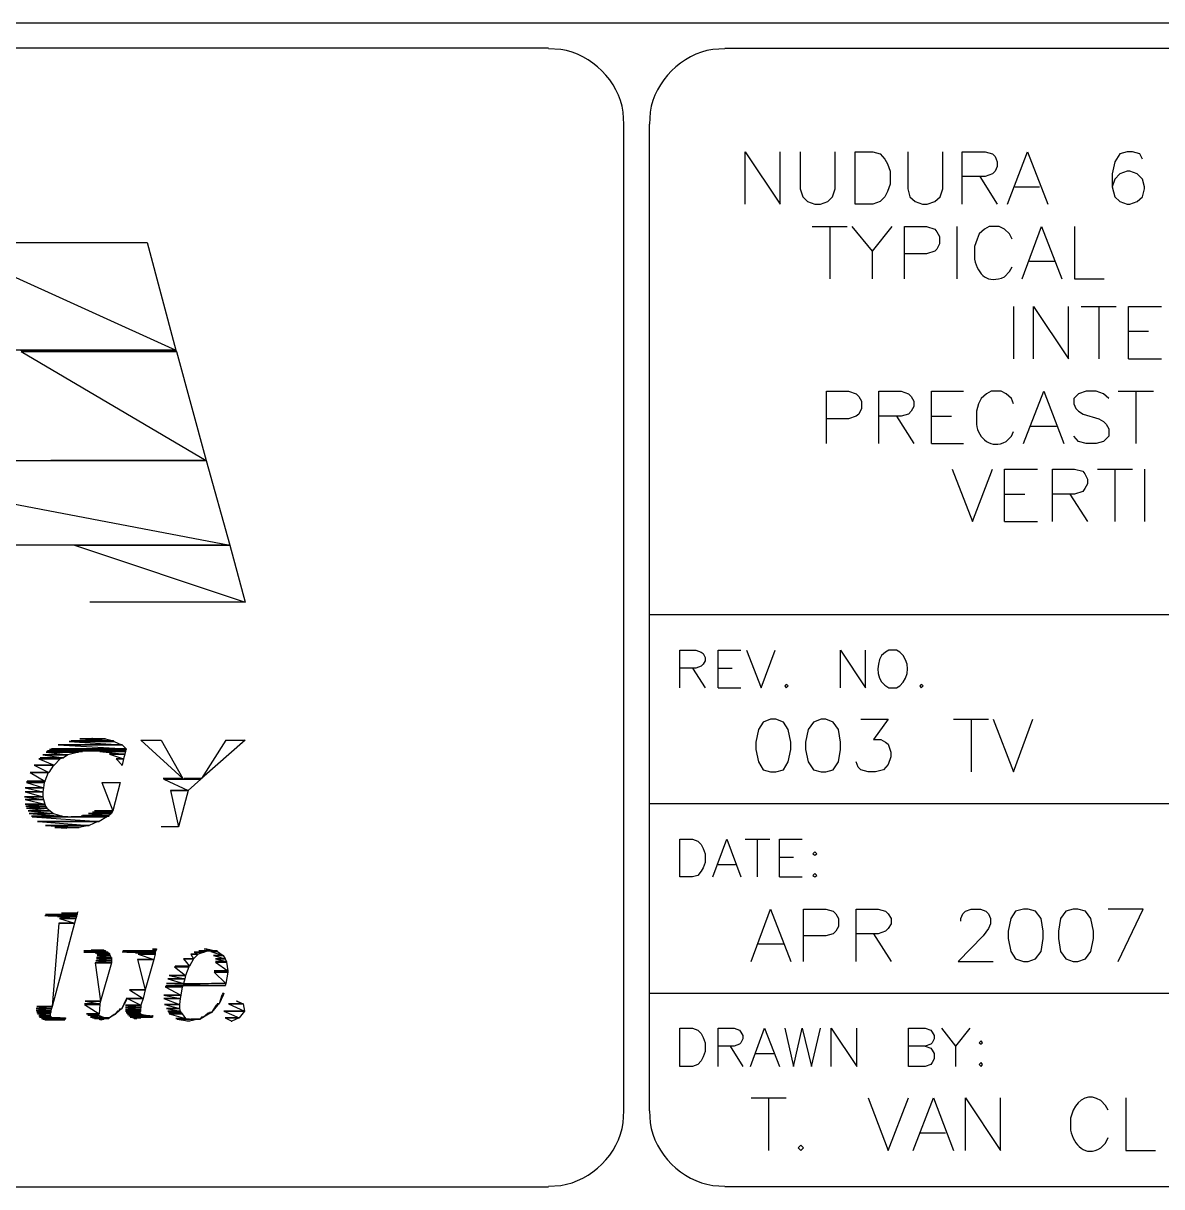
# Model space of a CAD drawing. Header units: millimetres. Extents: x 14 to 201, y 16 to 268.
# Drawn here: x 133.12 to 168.94, y 15.62 to 52.24 of the extents above; entities that cross this region are included whole.
import ezdxf

# ---------------------------------------------------------------- set-up
doc = ezdxf.new("R2010")
doc.units = ezdxf.units.MM
doc.layers.get('0').update_dxf_attribs({"linetype": 'CONTINUOUS'})

msp = doc.modelspace()

# ---------------------------------------------------------------- linework, layer by layer
at = {"color": 0}
for p, q in [((198.121, 52.2386), (17.0174, 52.2386)), ((149.648, 51.4558), (16.214, 51.4558)), ((150.03, 51.4131), (149.648, 51.4354)), ((155.195, 51.4354), (154.813, 51.4131)), ((155.195, 51.4558), (198.924, 51.4558)), ((152.02, 49.0636), (151.997, 49.4453)), ((152.845, 49.4453), (152.823, 49.0636)), ((152.02, 18.0123), (152.02, 49.0636)), ((152.823, 18.0123), (152.823, 49.0636)), ((155.829, 46.5459), (155.829, 48.1969)), ((155.829, 48.1969), (156.93, 46.5459)), ((156.93, 46.5459), (156.93, 48.1969)), ((157.565, 48.1969), (157.565, 47.0323)), ((158.666, 47.0323), (158.666, 48.1969)), ((159.3, 46.5459), (159.3, 48.1969)), ((159.3, 48.1969), (159.851, 48.1969)), ((159.851, 48.1969), (160.084, 48.1334)), ((160.084, 48.1334), (160.231, 47.964)), ((160.951, 48.1969), (160.951, 47.0323)), ((162.052, 47.0323), (162.052, 48.1969)), ((162.667, 46.5459), (162.667, 48.1969)), ((162.667, 48.1969), (163.386, 48.1969)), ((163.386, 48.1969), (163.619, 48.1334)), ((163.619, 48.1334), (163.703, 48.048)), ((163.703, 48.048), (163.766, 47.8786)), ((164.084, 46.5459), (164.72, 48.1969)), ((164.72, 48.1969), (165.354, 46.5459)), ((167.619, 48.1334), (167.47, 47.8786)), ((167.852, 48.1969), (167.619, 48.1334)), ((168.021, 48.1969), (167.852, 48.1969)), ((168.254, 48.1334), (168.021, 48.1969)), ((168.338, 47.964), (168.254, 48.1334)), ((160.231, 47.964), (160.317, 47.8151)), ((160.317, 47.8151), (160.401, 47.5823)), ((163.766, 47.7312), (163.703, 47.5823)), ((163.766, 47.8786), (163.766, 47.7312)), ((167.47, 47.8786), (167.386, 47.4984)), ((160.401, 47.5823), (160.401, 47.1798)), ((163.386, 47.4126), (162.667, 47.4126)), ((163.216, 47.4126), (163.766, 46.5459)), ((163.619, 47.4984), (163.386, 47.4126)), ((163.703, 47.5823), (163.619, 47.4984)), ((167.386, 47.4984), (167.386, 47.0958)), ((167.47, 47.3287), (167.386, 47.0958)), ((167.619, 47.4984), (167.47, 47.3287)), ((167.852, 47.5823), (167.619, 47.4984)), ((167.936, 47.5823), (167.852, 47.5823)), ((168.169, 47.4984), (167.936, 47.5823)), ((168.338, 47.3287), (168.169, 47.4984)), ((168.402, 47.0958), (168.338, 47.3287)), ((157.565, 47.0323), (157.649, 46.779)), ((158.581, 46.779), (158.666, 47.0323)), ((160.317, 46.947), (160.231, 46.779)), ((160.401, 47.1798), (160.317, 46.947)), ((160.951, 47.0323), (161.016, 46.779)), ((161.968, 46.779), (162.052, 47.0323)), ((164.317, 47.0958), (165.1, 47.0958)), ((167.386, 47.0958), (167.47, 46.779)), ((168.338, 46.779), (168.402, 47.0323)), ((168.402, 47.0323), (168.402, 47.0958)), ((157.649, 46.779), (157.798, 46.6302)), ((157.798, 46.6302), (158.031, 46.5459)), ((158.031, 46.5459), (158.2, 46.5459)), ((158.2, 46.5459), (158.433, 46.6302)), ((158.433, 46.6302), (158.581, 46.779)), ((159.851, 46.5459), (159.3, 46.5459)), ((160.084, 46.6302), (159.851, 46.5459)), ((160.231, 46.779), (160.084, 46.6302)), ((161.016, 46.779), (161.183, 46.6302)), ((161.183, 46.6302), (161.417, 46.5459)), ((161.417, 46.5459), (161.565, 46.5459)), ((161.565, 46.5459), (161.798, 46.6302)), ((161.798, 46.6302), (161.968, 46.779)), ((167.47, 46.779), (167.619, 46.6302)), ((167.619, 46.6302), (167.852, 46.5459)), ((167.852, 46.5459), (167.936, 46.5459)), ((167.936, 46.5459), (168.169, 46.6302)), ((168.169, 46.6302), (168.338, 46.779)), ((157.945, 45.8474), (159.046, 45.8474)), ((158.496, 45.8474), (158.496, 44.1964)), ((159.195, 45.8474), (159.829, 45.0631)), ((160.444, 45.8474), (159.829, 45.0631)), ((160.846, 44.1964), (160.846, 45.8474)), ((160.846, 45.8474), (161.545, 45.8474)), ((161.545, 45.8474), (161.798, 45.762)), ((162.497, 45.8474), (162.497, 44.1964)), ((163.513, 45.8474), (163.364, 45.762)), ((163.829, 45.8474), (163.513, 45.8474)), ((163.999, 45.762), (163.829, 45.8474)), ((164.55, 44.1964), (165.163, 45.8474)), ((165.163, 45.8474), (165.799, 44.1964)), ((166.201, 45.8474), (166.201, 44.1964)), ((161.798, 45.762), (161.862, 45.6777)), ((161.862, 45.6777), (161.946, 45.5291)), ((161.946, 45.5291), (161.946, 45.296)), ((163.132, 45.4448), (163.047, 45.212)), ((163.196, 45.6145), (163.132, 45.4448)), ((163.364, 45.762), (163.196, 45.6145)), ((164.148, 45.6145), (163.999, 45.762)), ((164.232, 45.4448), (164.148, 45.6145)), ((130.451, 45.339), (137.922, 41.953)), ((130.451, 45.339), (137.011, 45.339)), ((137.011, 45.339), (137.922, 41.953)), ((159.829, 45.0631), (159.829, 44.1964)), ((161.798, 45.0631), (161.545, 44.9792)), ((161.862, 45.128), (161.798, 45.0631)), ((161.946, 45.296), (161.862, 45.128)), ((163.047, 45.212), (163.047, 44.8098)), ((161.545, 44.9792), (160.846, 44.9792)), ((164.783, 44.7463), (165.566, 44.7463)), ((163.999, 44.2599), (164.148, 44.4292)), ((164.148, 44.4292), (164.232, 44.5766)), ((166.201, 44.1964), (167.133, 44.1964)), ((164.275, 43.3282), (164.275, 41.6775)), ((164.91, 41.6775), (164.91, 43.3282)), ((164.91, 43.3282), (166.011, 41.6775)), ((166.011, 41.6775), (166.011, 43.3282)), ((166.412, 43.3282), (167.513, 43.3282)), ((166.963, 43.3282), (166.963, 41.6775)), ((167.895, 41.6775), (167.895, 43.3282)), ((167.895, 43.3282), (168.931, 43.3282)), ((167.895, 42.5457), (168.529, 42.5457)), ((137.922, 41.953), (128.058, 41.953)), ((133.033, 41.953), (137.943, 41.9104)), ((133.033, 41.953), (137.922, 41.953)), ((137.943, 41.9104), (133.054, 41.9104)), ((133.054, 41.9104), (138.875, 38.4803)), ((133.054, 41.9104), (137.943, 41.9104)), ((137.922, 41.953), (137.943, 41.9104)), ((137.943, 41.9104), (138.875, 38.4803)), ((167.895, 41.6775), (168.931, 41.6775)), ((158.39, 39.0095), (158.39, 40.6619)), ((158.39, 40.6619), (159.089, 40.6619)), ((159.089, 40.6619), (159.322, 40.5765)), ((160.041, 39.0095), (160.041, 40.6619)), ((160.041, 40.6619), (160.74, 40.6619)), ((160.74, 40.6619), (160.973, 40.5765)), ((161.692, 39.0095), (161.692, 40.6619)), ((161.692, 40.6619), (162.708, 40.6619)), ((163.576, 40.6619), (163.429, 40.5765)), ((163.894, 40.6619), (163.576, 40.6619)), ((164.042, 40.5765), (163.894, 40.6619)), ((164.592, 39.0095), (165.227, 40.6619)), ((165.227, 40.6619), (165.862, 39.0095)), ((166.561, 40.6619), (166.328, 40.5765)), ((166.878, 40.6619), (166.561, 40.6619)), ((167.11, 40.5765), (166.878, 40.6619)), ((167.576, 40.6619), (168.678, 40.6619)), ((168.128, 40.6619), (168.128, 39.0095)), ((159.322, 40.5765), (159.406, 40.4922)), ((159.406, 40.4922), (159.492, 40.3433)), ((159.492, 40.3433), (159.492, 40.1105)), ((160.973, 40.5765), (161.057, 40.4922)), ((161.057, 40.4922), (161.142, 40.3433)), ((161.142, 40.3433), (161.142, 40.174)), ((163.259, 40.429), (163.173, 40.2594)), ((163.429, 40.5765), (163.259, 40.429)), ((164.211, 40.429), (164.042, 40.5765)), ((164.275, 40.2594), (164.211, 40.429)), ((166.328, 40.5765), (166.179, 40.429)), ((166.179, 40.429), (166.179, 40.2594)), ((167.28, 40.429), (167.11, 40.5765)), ((159.406, 39.9411), (159.322, 39.8776)), ((159.492, 40.1105), (159.406, 39.9411)), ((160.973, 39.9411), (160.74, 39.8776)), ((161.057, 40.0265), (160.973, 39.9411)), ((161.142, 40.174), (161.057, 40.0265)), ((163.173, 40.2594), (163.11, 40.0265)), ((163.11, 40.0265), (163.11, 39.624)), ((166.179, 40.2594), (166.242, 40.1105)), ((166.242, 40.1105), (166.328, 40.0265)), ((166.328, 40.0265), (166.475, 39.9411)), ((166.475, 39.9411), (166.963, 39.7937)), ((159.089, 39.7937), (158.39, 39.7937)), ((159.322, 39.8776), (159.089, 39.7937)), ((160.74, 39.8776), (160.041, 39.8776)), ((160.591, 39.8776), (161.142, 39.0095)), ((161.692, 39.8776), (162.328, 39.8776)), ((164.824, 39.5609), (165.629, 39.5609)), ((166.963, 39.7937), (167.11, 39.7083)), ((167.11, 39.7083), (167.196, 39.624)), ((167.196, 39.624), (167.28, 39.4751)), ((164.042, 39.0744), (164.211, 39.2423)), ((164.211, 39.2423), (164.275, 39.3912)), ((166.328, 39.0744), (166.179, 39.2423)), ((167.28, 39.2423), (167.11, 39.0744)), ((167.28, 39.4751), (167.28, 39.2423)), ((161.692, 39.0095), (162.708, 39.0095)), ((166.561, 39.0095), (166.328, 39.0744)), ((166.878, 39.0095), (166.561, 39.0095)), ((167.11, 39.0744), (166.878, 39.0095)), ((125.603, 38.4803), (139.616, 35.814)), ((125.603, 38.4803), (138.875, 38.4803)), ((138.875, 38.4803), (133.985, 38.4803)), ((138.875, 38.4803), (139.616, 35.814)), ((162.348, 38.2062), (162.983, 36.5552)), ((162.983, 36.5552), (163.619, 38.2062)), ((163.999, 36.5552), (163.999, 38.2062)), ((163.999, 38.2062), (165.037, 38.2062)), ((165.503, 36.5552), (165.503, 38.2062)), ((165.503, 38.2062), (166.201, 38.2062)), ((166.201, 38.2062), (166.455, 38.1427)), ((166.455, 38.1427), (166.518, 38.0573)), ((166.92, 38.2062), (168.021, 38.2062)), ((167.47, 38.2062), (167.47, 36.5552)), ((168.402, 38.2062), (168.402, 36.5552)), ((166.518, 38.0573), (166.604, 37.8876)), ((166.604, 37.7402), (166.518, 37.5916)), ((166.604, 37.8876), (166.604, 37.7402)), ((163.999, 37.422), (164.634, 37.422)), ((166.201, 37.422), (165.503, 37.422)), ((166.052, 37.422), (166.604, 36.5552)), ((166.455, 37.5073), (166.201, 37.422)), ((166.518, 37.5916), (166.455, 37.5073)), ((163.999, 36.5552), (165.037, 36.5552)), ((139.616, 35.814), (123.698, 35.814)), ((134.725, 35.814), (140.103, 34.0155)), ((134.725, 35.814), (139.616, 35.814)), ((139.616, 35.814), (140.103, 34.0155)), ((140.103, 34.0155), (135.213, 34.0155)), ((152.823, 33.6338), (201.296, 33.6338)), ((153.775, 31.3269), (153.775, 32.5121)), ((153.775, 32.5121), (154.284, 32.5121)), ((154.284, 32.5121), (154.453, 32.4487)), ((154.453, 32.4487), (154.517, 32.406)), ((154.517, 32.406), (154.58, 32.2792)), ((154.58, 32.2792), (154.58, 32.1731)), ((154.982, 31.3269), (154.982, 32.5121)), ((154.982, 32.5121), (155.702, 32.5121)), ((155.871, 32.5121), (156.337, 31.3269)), ((156.337, 31.3269), (156.782, 32.5121)), ((158.834, 31.3269), (158.834, 32.5121)), ((158.834, 32.5121), (159.618, 31.3269)), ((159.618, 31.3269), (159.618, 32.5121)), ((160.254, 32.4487), (160.125, 32.3426)), ((160.358, 32.5121), (160.254, 32.4487)), ((160.591, 32.5121), (160.358, 32.5121)), ((160.697, 32.4487), (160.591, 32.5121)), ((154.284, 31.9402), (153.775, 31.9402)), ((154.178, 31.9402), (154.58, 31.3269)), ((154.453, 32.0036), (154.284, 31.9402)), ((154.517, 32.0669), (154.453, 32.0036)), ((154.58, 32.1731), (154.517, 32.0669)), ((154.982, 31.9402), (155.426, 31.9402)), ((154.982, 31.3269), (155.702, 31.3269)), ((157.12, 31.4331), (157.079, 31.3903)), ((157.079, 31.3903), (157.12, 31.3269)), ((157.183, 31.3903), (157.12, 31.4331)), ((157.12, 31.3269), (157.183, 31.3903)), ((160.358, 31.3269), (160.591, 31.3269)), ((160.591, 31.3269), (160.697, 31.3903)), ((161.375, 31.4331), (161.332, 31.3903)), ((161.332, 31.3903), (161.375, 31.3269)), ((161.439, 31.3903), (161.375, 31.4331)), ((161.375, 31.3269), (161.439, 31.3903)), ((156.4, 30.2466), (156.253, 30.015)), ((156.633, 30.332), (156.4, 30.2466)), ((156.803, 30.332), (156.633, 30.332)), ((157.036, 30.2466), (156.803, 30.332)), ((157.183, 30.015), (157.036, 30.2466)), ((157.988, 30.2466), (157.818, 30.015)), ((158.221, 30.332), (157.988, 30.2466)), ((158.37, 30.332), (158.221, 30.332)), ((158.603, 30.2466), (158.37, 30.332)), ((158.771, 30.015), (158.603, 30.2466)), ((159.469, 30.332), (160.338, 30.332)), ((160.338, 30.332), (159.872, 29.6967)), ((162.391, 30.332), (163.492, 30.332)), ((162.941, 30.332), (162.941, 28.6811)), ((163.639, 30.332), (164.275, 28.6811)), ((164.275, 28.6811), (164.888, 30.332)), ((135.7, 29.7174), (134.895, 29.7174)), ((134.895, 29.7174), (135.953, 29.654)), ((134.895, 29.7174), (135.7, 29.7174)), ((135.679, 29.7174), (135.001, 29.7174)), ((135.001, 29.7174), (135.7, 29.7174)), ((135.001, 29.7174), (135.7, 29.7174)), ((135.277, 29.7394), (135.679, 29.7174)), ((135.277, 29.7394), (135.297, 29.7394)), ((135.297, 29.7394), (135.679, 29.7174)), ((135.7, 29.7174), (135.953, 29.654)), ((136.821, 29.6761), (138.133, 28.4689)), ((136.821, 29.6761), (137.457, 29.6761)), ((137.457, 29.6761), (138.133, 28.4689)), ((139.488, 29.6761), (138.726, 28.4689)), ((140.103, 29.6761), (138.726, 28.4689)), ((139.488, 29.6761), (140.103, 29.6761)), ((156.253, 30.015), (156.168, 29.6127)), ((157.269, 29.6127), (157.183, 30.015)), ((157.818, 30.015), (157.734, 29.6127)), ((158.834, 29.6127), (158.771, 30.015)), ((159.872, 29.6967), (160.105, 29.6967)), ((160.105, 29.6967), (160.254, 29.6127)), ((134.854, 29.2943), (133.836, 29.2943)), ((133.836, 29.2943), (134.515, 29.2103)), ((133.836, 29.2943), (134.854, 29.2943)), ((134.98, 29.3164), (133.858, 29.3164)), ((133.858, 29.3164), (134.854, 29.2943)), ((133.858, 29.3164), (134.98, 29.3164)), ((136.335, 29.3371), (133.879, 29.3371)), ((133.879, 29.3371), (134.98, 29.3164)), ((133.879, 29.3371), (135.213, 29.3371)), ((136.356, 29.3798), (133.943, 29.3798)), ((133.943, 29.3798), (136.335, 29.3371)), ((133.943, 29.3798), (136.356, 29.3798)), ((136.356, 29.4004), (134.006, 29.4004)), ((134.006, 29.4004), (136.356, 29.3798)), ((134.006, 29.4004), (136.356, 29.4004)), ((136.229, 29.5272), (134.218, 29.5272)), ((134.218, 29.5272), (136.356, 29.4004)), ((134.218, 29.5272), (136.229, 29.5272)), ((136.208, 29.5272), (134.239, 29.5272)), ((134.239, 29.5272), (136.229, 29.5272)), ((134.239, 29.5272), (136.229, 29.5272)), ((134.854, 29.2943), (134.515, 29.2103)), ((135.975, 29.6333), (134.557, 29.6333)), ((134.557, 29.6333), (136.208, 29.5272)), ((134.557, 29.6333), (135.975, 29.6333)), ((135.953, 29.654), (134.621, 29.654)), ((134.621, 29.654), (135.975, 29.6333)), ((134.621, 29.654), (135.953, 29.654)), ((134.98, 29.3164), (134.854, 29.2943)), ((135.213, 29.3371), (134.98, 29.3164)), ((135.213, 29.3371), (136.335, 29.3164)), ((135.213, 29.3371), (136.335, 29.3371)), ((136.335, 29.3164), (135.53, 29.3164)), ((135.53, 29.3164), (136.313, 29.231)), ((135.53, 29.3164), (136.335, 29.3164)), ((135.953, 29.654), (135.975, 29.6333)), ((135.975, 29.6333), (136.208, 29.5272)), ((136.229, 29.5272), (136.356, 29.4004)), ((136.335, 29.3164), (136.313, 29.231)), ((136.356, 29.3798), (136.335, 29.3371)), ((136.335, 29.3371), (136.335, 29.3164)), ((136.356, 29.4004), (136.356, 29.3798)), ((156.168, 29.6127), (156.168, 29.3798)), ((156.168, 29.3798), (156.253, 28.9981)), ((157.183, 28.9981), (157.269, 29.3798)), ((157.269, 29.3798), (157.269, 29.6127)), ((157.734, 29.6127), (157.734, 29.3798)), ((157.734, 29.3798), (157.818, 28.9981)), ((158.771, 28.9981), (158.834, 29.3798)), ((158.834, 29.3798), (158.834, 29.6127)), ((160.254, 29.6127), (160.338, 29.5493)), ((160.338, 29.5493), (160.421, 29.2943)), ((160.421, 29.2943), (160.421, 29.1469)), ((134.282, 29.0835), (133.604, 29.0835)), ((133.604, 29.0835), (134.092, 28.8919)), ((133.604, 29.0835), (134.282, 29.0835)), ((134.388, 29.1248), (133.646, 29.1248)), ((133.646, 29.1248), (134.282, 29.0835)), ((133.646, 29.1248), (134.388, 29.1248)), ((134.515, 29.2103), (133.73, 29.2103)), ((133.73, 29.2103), (134.388, 29.1248)), ((133.73, 29.2103), (134.515, 29.2103)), ((134.282, 29.0835), (134.092, 28.8919)), ((134.388, 29.1248), (134.282, 29.0835)), ((134.515, 29.2103), (134.388, 29.1248)), ((136.313, 29.231), (135.826, 29.231)), ((135.826, 29.231), (136.271, 29.0835)), ((135.826, 29.231), (136.313, 29.231)), ((136.271, 29.0835), (136.039, 29.0835)), ((136.039, 29.0835), (136.229, 28.8919)), ((136.039, 29.0835), (136.271, 29.0835)), ((136.271, 29.0835), (136.229, 28.8919)), ((136.313, 29.231), (136.271, 29.0835)), ((156.253, 28.9981), (156.4, 28.7445)), ((157.036, 28.7445), (157.183, 28.9981)), ((157.818, 28.9981), (157.988, 28.7445)), ((158.603, 28.7445), (158.771, 28.9981)), ((159.385, 28.8286), (159.322, 28.9981)), ((160.421, 29.1469), (160.338, 28.914)), ((133.922, 28.6591), (133.329, 28.6591)), ((133.329, 28.6591), (133.9, 28.6591)), ((133.329, 28.6591), (133.922, 28.6591)), ((133.329, 28.6591), (133.795, 28.3848)), ((133.329, 28.6591), (133.9, 28.6591)), ((134.092, 28.8919), (133.456, 28.8919)), ((133.456, 28.8919), (134.069, 28.8919)), ((133.456, 28.8919), (134.092, 28.8919)), ((133.456, 28.8919), (133.922, 28.6591)), ((133.456, 28.8919), (134.069, 28.8919)), ((133.9, 28.6591), (133.795, 28.3848)), ((133.922, 28.6591), (133.9, 28.6591)), ((134.069, 28.8919), (133.922, 28.6591)), ((134.092, 28.8919), (134.069, 28.8919)), ((136.208, 28.8919), (136.229, 28.8919)), ((136.229, 28.8919), (136.208, 28.8919)), ((156.4, 28.7445), (156.633, 28.6811)), ((156.633, 28.6811), (156.803, 28.6811)), ((156.803, 28.6811), (157.036, 28.7445)), ((157.988, 28.7445), (158.221, 28.6811)), ((158.221, 28.6811), (158.37, 28.6811)), ((158.37, 28.6811), (158.603, 28.7445)), ((159.469, 28.7445), (159.385, 28.8286)), ((159.702, 28.6811), (159.469, 28.7445)), ((159.935, 28.6811), (159.702, 28.6811)), ((160.19, 28.7445), (159.935, 28.6811)), ((160.338, 28.914), (160.19, 28.7445)), ((133.795, 28.3628), (133.223, 28.3628)), ((133.223, 28.3628), (133.773, 28.3421)), ((133.223, 28.3628), (133.795, 28.3628)), ((133.773, 28.3421), (133.223, 28.3421)), ((133.223, 28.3421), (133.753, 28.1726)), ((133.223, 28.3421), (133.773, 28.3421)), ((133.795, 28.3848), (133.244, 28.3848)), ((133.244, 28.3848), (133.795, 28.3628)), ((133.244, 28.3848), (133.795, 28.3848)), ((133.773, 28.3421), (133.753, 28.1726)), ((133.795, 28.3628), (133.773, 28.3421)), ((133.795, 28.3848), (133.795, 28.3628)), ((135.593, 28.3421), (135.932, 27.4533)), ((135.593, 28.3421), (136.165, 28.3421)), ((136.165, 28.3421), (135.932, 27.4533)), ((138.133, 28.4689), (137.52, 28.4689)), ((137.52, 28.4689), (138.155, 28.4482)), ((137.52, 28.4689), (138.133, 28.4689)), ((138.155, 28.4482), (137.541, 28.4482)), ((137.541, 28.4482), (138.303, 28.0886)), ((137.541, 28.4482), (138.705, 28.4482)), ((138.133, 28.4689), (138.155, 28.4482)), ((138.705, 28.4482), (138.155, 28.4482)), ((138.726, 28.4689), (138.176, 28.4689)), ((138.176, 28.4689), (138.705, 28.4482)), ((138.176, 28.4689), (138.726, 28.4689)), ((138.705, 28.4482), (138.303, 28.0886)), ((138.726, 28.4689), (138.705, 28.4482)), ((133.73, 27.897), (133.16, 27.897)), ((133.16, 27.897), (133.753, 27.8129)), ((133.16, 27.897), (133.73, 27.897)), ((133.753, 28.1726), (133.181, 28.1726)), ((133.181, 28.1726), (133.73, 28.0458)), ((133.181, 28.1726), (133.753, 28.1726)), ((133.73, 28.0458), (133.181, 28.0458)), ((133.181, 28.0458), (133.73, 27.897)), ((133.181, 28.0458), (133.73, 28.0458)), ((133.753, 28.1726), (133.73, 28.0458)), ((133.73, 28.0458), (133.73, 27.897)), ((133.73, 27.897), (133.753, 27.8129)), ((138.303, 28.0886), (137.753, 28.0886)), ((137.753, 28.0886), (138.006, 26.9448)), ((137.753, 28.0886), (138.303, 28.0886)), ((138.303, 28.0886), (138.006, 26.9448)), ((133.753, 27.8129), (133.181, 27.8129)), ((133.181, 27.8129), (133.795, 27.6655)), ((133.181, 27.8129), (133.753, 27.8129)), ((133.795, 27.6655), (133.181, 27.6655)), ((133.181, 27.6655), (133.816, 27.6007)), ((133.181, 27.6655), (133.795, 27.6655)), ((133.816, 27.6007), (133.201, 27.6007)), ((133.201, 27.6007), (133.858, 27.5373)), ((133.201, 27.6007), (133.816, 27.6007)), ((133.858, 27.5373), (133.223, 27.5373)), ((133.223, 27.5373), (133.963, 27.4533)), ((133.223, 27.5373), (133.858, 27.5373)), ((133.753, 27.8129), (133.795, 27.6655)), ((133.795, 27.6655), (133.816, 27.6007)), ((133.816, 27.6007), (133.858, 27.5373)), ((133.858, 27.5373), (133.963, 27.4533)), ((152.823, 27.6862), (177.058, 27.6862)), ((133.963, 27.4533), (133.266, 27.4533)), ((133.266, 27.4533), (134.069, 27.3678)), ((133.266, 27.4533), (133.963, 27.4533)), ((134.069, 27.3678), (133.307, 27.3678)), ((133.307, 27.3678), (134.345, 27.2838)), ((133.307, 27.3678), (134.069, 27.3678)), ((134.345, 27.2838), (133.371, 27.2838)), ((133.371, 27.2838), (134.515, 27.2631)), ((133.371, 27.2838), (134.345, 27.2838)), ((134.515, 27.2631), (133.393, 27.2631)), ((133.393, 27.2631), (134.557, 27.2631)), ((133.393, 27.2631), (134.557, 27.2631)), ((133.393, 27.2631), (134.621, 27.2631)), ((133.393, 27.2631), (134.621, 27.2631)), ((133.393, 27.2631), (135.509, 27.1143)), ((133.393, 27.2631), (135.742, 27.2631)), ((135.509, 27.1143), (133.562, 27.1143)), ((133.562, 27.1143), (135.467, 27.1143)), ((133.562, 27.1143), (135.509, 27.1143)), ((135.467, 27.1143), (133.583, 27.1143)), ((133.583, 27.1143), (135.191, 26.9875)), ((133.583, 27.1143), (135.467, 27.1143)), ((133.963, 27.4533), (134.069, 27.3678)), ((134.069, 27.3678), (134.345, 27.2838)), ((134.345, 27.2838), (134.515, 27.2631)), ((135.742, 27.2631), (134.621, 27.2631)), ((135.742, 27.2631), (134.684, 27.2631)), ((134.684, 27.2631), (135.742, 27.2631)), ((134.684, 27.2631), (135.742, 27.2631)), ((135.806, 27.2838), (134.938, 27.2838)), ((134.938, 27.2838), (135.742, 27.2631)), ((134.938, 27.2838), (135.806, 27.2838)), ((135.806, 27.3044), (134.98, 27.3044)), ((134.98, 27.3044), (135.806, 27.2838)), ((134.98, 27.3044), (135.806, 27.3044)), ((135.89, 27.3678), (135.17, 27.3678)), ((135.17, 27.3678), (135.806, 27.3044)), ((135.17, 27.3678), (135.89, 27.3678)), ((135.467, 27.1143), (135.191, 26.9875)), ((135.912, 27.4106), (135.297, 27.4106)), ((135.297, 27.4106), (135.89, 27.3678)), ((135.297, 27.4106), (135.912, 27.4106)), ((135.932, 27.4533), (135.36, 27.4533)), ((135.36, 27.4533), (135.912, 27.4106)), ((135.36, 27.4533), (135.932, 27.4533)), ((135.509, 27.1143), (135.467, 27.1143)), ((135.742, 27.2631), (135.509, 27.1143)), ((135.806, 27.2838), (135.742, 27.2631)), ((135.89, 27.3678), (135.806, 27.3044)), ((135.806, 27.3044), (135.806, 27.2838)), ((135.912, 27.4106), (135.89, 27.3678)), ((135.932, 27.4533), (135.912, 27.4106)), ((135.191, 26.9875), (133.816, 26.9875)), ((133.816, 26.9875), (135.17, 26.9875)), ((133.816, 26.9875), (135.191, 26.9875)), ((133.816, 26.9875), (134.874, 26.9241)), ((133.816, 26.9875), (135.17, 26.9875)), ((134.874, 26.9241), (134.112, 26.9241)), ((134.112, 26.9241), (134.768, 26.9241)), ((134.112, 26.9241), (134.874, 26.9241)), ((134.768, 26.9241), (134.133, 26.9241)), ((134.133, 26.9241), (134.492, 26.9034)), ((134.133, 26.9241), (134.768, 26.9241)), ((134.768, 26.9241), (134.492, 26.9034)), ((134.874, 26.9241), (134.768, 26.9241)), ((135.17, 26.9875), (134.874, 26.9241)), ((135.191, 26.9875), (135.17, 26.9875)), ((138.006, 26.9448), (137.457, 26.9448)), ((153.775, 25.3793), (153.775, 26.5644)), ((153.775, 26.5644), (154.178, 26.5644)), ((154.178, 26.5644), (154.347, 26.5011)), ((154.347, 26.5011), (154.453, 26.3949)), ((154.453, 26.3949), (154.517, 26.2682)), ((154.813, 25.3793), (155.258, 26.5644)), ((155.258, 26.5644), (155.702, 25.3793)), ((155.829, 26.5644), (156.613, 26.5644)), ((156.21, 26.5644), (156.21, 25.3793)), ((156.909, 25.3793), (156.909, 26.5644)), ((156.909, 26.5644), (157.628, 26.5644)), ((154.517, 26.2682), (154.58, 26.0987)), ((154.58, 26.0987), (154.58, 25.8231)), ((158.031, 26.1621), (157.967, 26.0987)), ((157.967, 26.0987), (158.031, 26.056)), ((158.094, 26.0987), (158.031, 26.1621)), ((158.031, 26.056), (158.094, 26.0987)), ((154.517, 25.6536), (154.453, 25.5488)), ((154.58, 25.8231), (154.517, 25.6536)), ((154.982, 25.7597), (155.532, 25.7597)), ((156.909, 25.9926), (157.353, 25.9926)), ((154.178, 25.3793), (153.775, 25.3793)), ((154.347, 25.4207), (154.178, 25.3793)), ((154.453, 25.5488), (154.347, 25.4207)), ((156.909, 25.3793), (157.628, 25.3793)), ((158.031, 25.4841), (157.967, 25.4207)), ((157.967, 25.4207), (158.031, 25.3793)), ((158.094, 25.4207), (158.031, 25.4841)), ((158.031, 25.3793), (158.094, 25.4207)), ((156.02, 22.7114), (156.633, 24.3623)), ((156.633, 24.3623), (157.269, 22.7114)), ((157.671, 22.7114), (157.671, 24.3623)), ((157.671, 24.3623), (158.37, 24.3623)), ((158.37, 24.3623), (158.603, 24.2989)), ((158.603, 24.2989), (158.687, 24.2149)), ((158.687, 24.2149), (158.771, 24.0661)), ((159.322, 22.7114), (159.322, 24.3623)), ((159.322, 24.3623), (160.021, 24.3623)), ((160.021, 24.3623), (160.254, 24.2989)), ((160.254, 24.2989), (160.338, 24.2149)), ((160.338, 24.2149), (160.423, 24.0661)), ((162.624, 24.0661), (162.687, 24.2149)), ((162.687, 24.2149), (162.771, 24.2989)), ((162.771, 24.2989), (162.941, 24.3623)), ((162.941, 24.3623), (163.237, 24.3623)), ((163.237, 24.3623), (163.406, 24.2989)), ((163.406, 24.2989), (163.492, 24.2149)), ((163.492, 24.2149), (163.555, 24.0661)), ((164.338, 24.2989), (164.191, 24.0661)), ((164.592, 24.3623), (164.338, 24.2989)), ((164.74, 24.3623), (164.592, 24.3623)), ((164.973, 24.2989), (164.74, 24.3623)), ((165.143, 24.0661), (164.973, 24.2989)), ((165.925, 24.2989), (165.756, 24.0661)), ((166.158, 24.3623), (165.925, 24.2989)), ((166.307, 24.3623), (166.158, 24.3623)), ((166.54, 24.2989), (166.307, 24.3623)), ((166.708, 24.0661), (166.54, 24.2989)), ((168.359, 24.3623), (167.259, 24.3623)), ((167.576, 22.7114), (168.359, 24.3623)), ((158.771, 23.8125), (158.687, 23.6637)), ((158.771, 24.0661), (158.771, 23.8125)), ((160.423, 23.8966), (160.338, 23.7491)), ((160.423, 24.0661), (160.423, 23.8966)), ((162.624, 23.982), (162.624, 24.0661)), ((163.555, 23.8966), (163.492, 23.7491)), ((163.555, 24.0661), (163.555, 23.8966)), ((164.191, 24.0661), (164.105, 23.665)), ((165.206, 23.665), (165.143, 24.0661)), ((165.756, 24.0661), (165.693, 23.665)), ((166.794, 23.665), (166.708, 24.0661)), ((158.37, 23.5162), (157.671, 23.5162)), ((158.603, 23.5796), (158.37, 23.5162)), ((158.687, 23.6637), (158.603, 23.5796)), ((160.021, 23.5796), (159.322, 23.5796)), ((159.872, 23.5796), (160.423, 22.7114)), ((160.254, 23.6637), (160.021, 23.5796)), ((160.338, 23.7491), (160.254, 23.6637)), ((163.322, 23.5162), (162.538, 22.7114)), ((163.492, 23.7491), (163.322, 23.5162)), ((164.105, 23.665), (164.105, 23.4322)), ((165.206, 23.4322), (165.206, 23.665)), ((165.693, 23.665), (165.693, 23.4322)), ((166.794, 23.4322), (166.794, 23.665)), ((156.253, 23.2627), (157.036, 23.2627)), ((164.105, 23.4322), (164.191, 23.0298)), ((165.143, 23.0298), (165.206, 23.4322)), ((165.693, 23.4322), (165.756, 23.0298)), ((166.708, 23.0298), (166.794, 23.4322)), ((162.538, 22.7114), (163.639, 22.7114)), ((164.191, 23.0298), (164.338, 22.7969)), ((164.338, 22.7969), (164.592, 22.7114)), ((164.592, 22.7114), (164.74, 22.7114)), ((164.74, 22.7114), (164.973, 22.7969)), ((164.973, 22.7969), (165.143, 23.0298)), ((165.756, 23.0298), (165.925, 22.7969)), ((165.925, 22.7969), (166.158, 22.7114)), ((166.158, 22.7114), (166.307, 22.7114)), ((166.307, 22.7114), (166.54, 22.7969)), ((166.54, 22.7969), (166.708, 23.0298)), ((152.823, 21.7165), (201.296, 21.7165)), ((153.775, 19.4097), (153.775, 20.6168)), ((153.775, 20.6168), (154.178, 20.6168)), ((154.178, 20.6168), (154.347, 20.5534)), ((154.347, 20.5534), (154.453, 20.4473)), ((154.982, 19.4097), (154.982, 20.6168)), ((154.982, 20.6168), (155.491, 20.6168)), ((155.491, 20.6168), (155.659, 20.5534)), ((155.659, 20.5534), (155.702, 20.4887)), ((155.998, 19.4097), (156.443, 20.6168)), ((156.443, 20.6168), (156.909, 19.4097)), ((157.079, 20.6168), (157.353, 19.4097)), ((157.353, 19.4097), (157.628, 20.6168)), ((157.628, 20.6168), (157.925, 19.4097)), ((157.925, 19.4097), (158.2, 20.6168)), ((158.538, 19.4097), (158.538, 20.6168)), ((158.538, 20.6168), (159.343, 19.4097)), ((159.343, 19.4097), (159.343, 20.6168)), ((160.973, 19.4097), (160.973, 20.6168)), ((160.973, 20.6168), (161.502, 20.6168)), ((161.502, 20.6168), (161.671, 20.5534)), ((161.671, 20.5534), (161.713, 20.49)), ((162.009, 20.6168), (162.454, 20.0449)), ((162.899, 20.6168), (162.454, 20.0449)), ((154.453, 20.4473), (154.517, 20.3206)), ((154.517, 20.3206), (154.58, 20.1511)), ((154.58, 20.1511), (154.58, 19.8754)), ((155.702, 20.1511), (155.659, 20.1083)), ((155.702, 20.4887), (155.765, 20.384)), ((155.765, 20.2778), (155.702, 20.1511)), ((155.765, 20.384), (155.765, 20.2778)), ((161.713, 20.1511), (161.671, 20.1083)), ((161.713, 20.49), (161.776, 20.384)), ((161.776, 20.2778), (161.713, 20.1511)), ((161.776, 20.384), (161.776, 20.2778)), ((163.259, 20.2144), (163.196, 20.1511)), ((163.196, 20.1511), (163.259, 20.1083)), ((163.3, 20.1511), (163.259, 20.2144)), ((163.259, 20.1083), (163.3, 20.1511)), ((154.58, 19.8754), (154.517, 19.706)), ((155.491, 20.0449), (154.982, 20.0449)), ((155.363, 20.0449), (155.765, 19.4097)), ((155.659, 20.1083), (155.491, 20.0449)), ((156.168, 19.8121), (156.74, 19.8121)), ((161.502, 20.0449), (160.973, 20.0449)), ((161.671, 20.1083), (161.502, 20.0449)), ((161.502, 20.0449), (161.671, 19.9815)), ((161.671, 19.9815), (161.713, 19.9182)), ((161.713, 19.9182), (161.776, 19.8121)), ((161.776, 19.8121), (161.776, 19.6426)), ((162.454, 20.0449), (162.454, 19.4097)), ((154.178, 19.4097), (153.775, 19.4097)), ((154.347, 19.4731), (154.178, 19.4097)), ((154.453, 19.5792), (154.347, 19.4731)), ((154.517, 19.706), (154.453, 19.5792)), ((161.502, 19.4097), (160.973, 19.4097)), ((161.671, 19.4731), (161.502, 19.4097)), ((161.713, 19.5364), (161.671, 19.4731)), ((161.776, 19.6426), (161.713, 19.5364)), ((163.259, 19.5364), (163.196, 19.4731)), ((163.196, 19.4731), (163.259, 19.4097)), ((163.3, 19.4731), (163.259, 19.5364)), ((163.259, 19.4097), (163.3, 19.4731)), ((156.02, 18.4147), (157.12, 18.4147)), ((156.57, 18.4147), (156.57, 16.7638)), ((159.702, 18.4147), (160.338, 16.7638)), ((160.338, 16.7638), (160.973, 18.4147)), ((161.12, 16.7638), (161.756, 18.4147)), ((161.756, 18.4147), (162.391, 16.7638)), ((162.771, 16.7638), (162.771, 18.4147)), ((162.771, 18.4147), (163.872, 16.7638)), ((163.872, 16.7638), (163.872, 18.4147)), ((167.174, 18.1818), (167.027, 18.3307)), ((167.809, 18.4147), (167.809, 16.7638)), ((151.997, 17.632), (152.02, 18.0123)), ((152.823, 18.0123), (152.845, 17.632)), ((166.158, 18.0344), (166.074, 17.7794)), ((167.259, 18.0344), (167.174, 18.1818)), ((166.074, 17.7794), (166.074, 17.3991)), ((161.353, 17.315), (162.137, 17.315)), ((157.585, 16.9333), (157.502, 16.8493)), ((157.502, 16.8493), (157.585, 16.7638)), ((157.671, 16.8493), (157.585, 16.9333)), ((157.585, 16.7638), (157.671, 16.8493)), ((167.027, 16.8493), (167.174, 16.9967)), ((167.174, 16.9967), (167.259, 17.1662)), ((167.809, 16.7638), (168.741, 16.7638)), ((16.214, 15.6215), (149.648, 15.6215)), ((149.648, 15.6421), (150.03, 15.6628)), ((154.813, 15.6628), (155.195, 15.6421)), ((198.924, 15.6215), (155.195, 15.6215))]:
    msp.add_line(p, q, dxfattribs=at)
at = {"color": 251}
for p, q in [((134.811, 24.1928), (133.816, 24.1928)), ((133.816, 24.1928), (134.789, 24.1515)), ((133.816, 24.1928), (134.811, 24.1928)), ((134.811, 24.2356), (134.324, 24.2356)), ((134.324, 24.2356), (134.811, 24.1928)), ((134.324, 24.2356), (134.811, 24.2356)), ((134.811, 24.1928), (134.789, 24.1515)), ((134.831, 24.2783), (134.811, 24.2356)), ((134.811, 24.2356), (134.811, 24.1928)), ((134.789, 24.1515), (133.795, 24.1515)), ((133.9, 24.1515), (134.789, 24.1294)), ((133.9, 24.1515), (134.789, 24.1515)), ((134.239, 23.9186), (134.028, 21.2935)), ((134.725, 23.9186), (134.028, 21.2935)), ((134.789, 24.1294), (134.196, 24.1294)), ((134.196, 24.1294), (134.768, 24.0661)), ((134.196, 24.1294), (134.789, 24.1294)), ((134.725, 23.9186), (134.239, 23.9186)), ((134.239, 23.9186), (134.725, 23.9186)), ((134.768, 24.0661), (134.259, 24.0661)), ((134.259, 24.0661), (134.725, 23.9186)), ((134.259, 24.0661), (134.768, 24.0661)), ((134.768, 24.0661), (134.725, 23.9186)), ((134.789, 24.1294), (134.768, 24.0661)), ((134.789, 24.1515), (134.789, 24.1294)), ((135.657, 23.0711), (135.254, 23.0711)), ((135.254, 23.0711), (135.7, 23.0504)), ((135.254, 23.0711), (135.657, 23.0711)), ((135.616, 23.0711), (135.509, 23.0711)), ((135.509, 23.0711), (135.657, 23.0711)), ((135.509, 23.0711), (135.657, 23.0711)), ((135.551, 23.0711), (135.616, 23.0711)), ((135.657, 23.0711), (135.7, 23.0504)), ((137.308, 23.0932), (137.181, 23.0932)), ((137.181, 23.0932), (137.287, 23.0504)), ((137.181, 23.0932), (137.308, 23.0932)), ((137.308, 23.0932), (137.287, 23.0504)), ((137.308, 23.1138), (137.308, 23.0932)), ((138.811, 23.1138), (139.171, 23.0504)), ((138.811, 23.1138), (138.895, 23.1138)), ((138.895, 23.1138), (139.171, 23.0504)), ((135.7, 23.0504), (135.021, 23.0504)), ((135.021, 23.0504), (135.72, 23.0298)), ((135.021, 23.0504), (135.7, 23.0504)), ((135.72, 23.0298), (135.021, 23.0298)), ((135.021, 23.0298), (135.783, 23.0077)), ((135.021, 23.0298), (135.72, 23.0298)), ((135.783, 23.0077), (135.021, 23.0077)), ((135.021, 23.0077), (135.783, 23.0077)), ((135.021, 23.0077), (135.783, 23.0077)), ((135.15, 23.0077), (135.783, 22.9871)), ((135.15, 23.0077), (135.783, 23.0077)), ((135.783, 22.9871), (135.383, 22.9871)), ((135.383, 22.9871), (135.826, 22.9664)), ((135.383, 22.9871), (135.783, 22.9871)), ((135.89, 22.7335), (135.403, 22.7335)), ((135.403, 22.7335), (135.89, 22.6701)), ((135.403, 22.7335), (135.89, 22.7335)), ((135.826, 22.9664), (135.424, 22.9664)), ((135.424, 22.9664), (135.826, 22.9443)), ((135.424, 22.9664), (135.826, 22.9664)), ((135.869, 22.8382), (135.424, 22.8382)), ((135.424, 22.8382), (135.89, 22.8382)), ((135.424, 22.8382), (135.89, 22.8382)), ((135.424, 22.8382), (135.89, 22.7969)), ((135.424, 22.8382), (135.89, 22.8382)), ((135.89, 22.7969), (135.424, 22.7969)), ((135.424, 22.7969), (135.89, 22.7335)), ((135.424, 22.7969), (135.89, 22.7969)), ((135.826, 22.9443), (135.446, 22.9443)), ((135.446, 22.9443), (135.847, 22.903)), ((135.446, 22.9443), (135.826, 22.9443)), ((135.847, 22.903), (135.446, 22.903)), ((135.446, 22.903), (135.869, 22.8382)), ((135.446, 22.903), (135.847, 22.903)), ((135.7, 23.0504), (135.72, 23.0298)), ((135.72, 23.0298), (135.783, 23.0077)), ((135.783, 23.0077), (135.783, 22.9871)), ((135.783, 22.9871), (135.826, 22.9664)), ((135.826, 22.9664), (135.826, 22.9443)), ((135.826, 22.9443), (135.847, 22.903)), ((135.847, 22.903), (135.869, 22.8382)), ((135.89, 22.8382), (135.89, 22.7969)), ((135.89, 22.7969), (135.89, 22.7335)), ((135.89, 22.7335), (135.89, 22.6701)), ((137.267, 23.0077), (136.229, 23.0077)), ((137.287, 23.0504), (136.249, 23.0504)), ((136.249, 23.0504), (137.267, 23.0077)), ((136.249, 23.0504), (137.287, 23.0504)), ((136.376, 23.0077), (137.267, 22.9871)), ((136.376, 23.0077), (137.267, 23.0077)), ((137.267, 22.9871), (136.652, 22.9871)), ((136.652, 22.9871), (137.267, 22.9443)), ((136.652, 22.9871), (137.267, 22.9871)), ((137.224, 22.7748), (136.715, 22.7748)), ((136.715, 22.7748), (136.948, 21.8226)), ((136.715, 22.7748), (137.224, 22.7748)), ((137.267, 22.9443), (136.737, 22.9443)), ((136.737, 22.9443), (137.224, 22.7748)), ((136.737, 22.9443), (137.267, 22.9443)), ((137.224, 22.7748), (136.948, 21.8226)), ((137.267, 22.9443), (137.224, 22.7748)), ((137.287, 23.0504), (137.267, 23.0077)), ((137.267, 23.0077), (137.267, 22.9871)), ((137.267, 22.9871), (137.267, 22.9443)), ((138.472, 22.7969), (138.155, 22.7969)), ((138.155, 22.7969), (138.345, 22.564)), ((138.155, 22.7969), (138.472, 22.7969)), ((138.472, 22.7969), (138.345, 22.564)), ((138.621, 22.9443), (138.388, 22.9443)), ((138.388, 22.9443), (138.472, 22.7969)), ((138.388, 22.9443), (138.621, 22.9443)), ((138.621, 22.9443), (138.472, 22.7969)), ((138.811, 23.0077), (138.493, 23.0077)), ((138.493, 23.0077), (138.621, 22.9443)), ((138.493, 23.0077), (138.811, 23.0077)), ((138.811, 23.0077), (138.621, 22.9443)), ((139.171, 23.0504), (138.642, 23.0504)), ((138.642, 23.0504), (138.811, 23.0077)), ((138.642, 23.0504), (138.938, 23.0504)), ((138.938, 23.0504), (138.811, 23.0077)), ((138.938, 23.0504), (139.214, 23.0504)), ((138.938, 23.0504), (139.214, 23.0504)), ((139.214, 23.0504), (138.981, 23.0504)), ((138.981, 23.0504), (139.234, 23.0298)), ((138.981, 23.0504), (139.214, 23.0504)), ((139.234, 23.0298), (139.022, 23.0298)), ((139.022, 23.0298), (139.404, 22.903)), ((139.022, 23.0298), (139.234, 23.0298)), ((139.404, 22.903), (139.107, 22.903)), ((139.107, 22.903), (139.467, 22.7969)), ((139.107, 22.903), (139.404, 22.903)), ((139.467, 22.7969), (139.171, 22.7969)), ((139.171, 22.7969), (139.51, 22.7114)), ((139.171, 22.7969), (139.467, 22.7969)), ((139.51, 22.7114), (139.171, 22.7114)), ((139.171, 22.7114), (139.51, 22.6908)), ((139.171, 22.7114), (139.51, 22.7114)), ((139.214, 23.0504), (139.234, 23.0298)), ((139.234, 23.0298), (139.404, 22.903)), ((139.404, 22.903), (139.467, 22.7969)), ((139.467, 22.7969), (139.51, 22.7114)), ((139.51, 22.7114), (139.51, 22.6908)), ((135.89, 22.6701), (135.383, 22.6701)), ((135.383, 22.6701), (135.551, 21.4629)), ((135.383, 22.6701), (135.89, 22.6701)), ((135.89, 22.6701), (135.551, 21.4629)), ((138.325, 22.5419), (137.88, 22.5419)), ((137.88, 22.5419), (138.219, 22.2677)), ((137.88, 22.5419), (138.325, 22.5419)), ((138.345, 22.564), (137.9, 22.564)), ((137.9, 22.564), (138.325, 22.5419)), ((137.9, 22.564), (138.345, 22.564)), ((138.325, 22.5419), (138.219, 22.2677)), ((138.345, 22.564), (138.325, 22.5419)), ((139.551, 22.4152), (139.128, 22.4152)), ((139.128, 22.4152), (139.551, 22.3738)), ((139.128, 22.4152), (139.551, 22.4152)), ((139.551, 22.3738), (139.128, 22.3738)), ((139.128, 22.3738), (139.488, 22.0128)), ((139.128, 22.3738), (139.551, 22.3738)), ((139.51, 22.6908), (139.171, 22.6908)), ((139.171, 22.6908), (139.551, 22.4152)), ((139.171, 22.6908), (139.51, 22.6908)), ((139.551, 22.3738), (139.488, 22.0128)), ((139.51, 22.6908), (139.551, 22.4152)), ((139.551, 22.4152), (139.551, 22.3738)), ((138.155, 22.0128), (137.626, 22.0128)), ((137.626, 22.0128), (139.488, 22.0128)), ((137.626, 22.0128), (139.488, 22.0128)), ((137.626, 22.0128), (139.467, 21.9494)), ((137.626, 22.0128), (139.488, 22.0128)), ((138.196, 22.1616), (137.667, 22.1616)), ((137.667, 22.1616), (138.155, 22.0128)), ((137.667, 22.1616), (138.196, 22.1616)), ((138.219, 22.2677), (137.71, 22.2677)), ((137.71, 22.2677), (138.196, 22.1616)), ((137.71, 22.2677), (138.219, 22.2677)), ((138.196, 22.1616), (138.155, 22.0128)), ((138.219, 22.2677), (138.196, 22.1616)), ((139.488, 22.0128), (139.044, 22.0128)), ((139.488, 22.0128), (139.467, 21.9494)), ((136.948, 21.8226), (136.462, 21.8226)), ((136.462, 21.8226), (136.885, 21.547)), ((136.462, 21.8226), (136.948, 21.8226)), ((136.948, 21.8226), (136.885, 21.547)), ((138.07, 21.6531), (137.541, 21.6531)), ((137.541, 21.6531), (138.049, 21.547)), ((137.541, 21.6531), (138.07, 21.6531)), ((138.113, 21.9081), (137.583, 21.9081)), ((137.583, 21.9081), (138.07, 21.6531)), ((137.583, 21.9081), (138.113, 21.9081)), ((139.467, 21.9494), (137.604, 21.9494)), ((137.604, 21.9494), (138.113, 21.9081)), ((137.604, 21.9494), (138.133, 21.9494)), ((138.07, 21.6531), (138.049, 21.547)), ((138.113, 21.9081), (138.07, 21.6531)), ((138.133, 21.9494), (138.113, 21.9081)), ((139.361, 21.6531), (139.277, 21.3789)), ((139.404, 21.6531), (139.277, 21.3789)), ((139.404, 21.6531), (139.361, 21.6531)), ((139.361, 21.6531), (139.404, 21.6531)), ((139.383, 21.7165), (139.404, 21.6531)), ((139.383, 21.7165), (139.424, 21.7165)), ((139.424, 21.7165), (139.404, 21.6531)), ((134.028, 21.2935), (133.54, 21.2935)), ((133.54, 21.2935), (134.006, 21.2301)), ((133.54, 21.2935), (134.028, 21.2935)), ((134.028, 21.2935), (134.006, 21.2301)), ((135.53, 21.3789), (135.044, 21.3789)), ((135.044, 21.3789), (135.53, 21.3568)), ((135.044, 21.3789), (135.53, 21.3789)), ((135.53, 21.3568), (135.044, 21.3568)), ((135.044, 21.3568), (135.509, 21.0606)), ((135.044, 21.3568), (135.53, 21.3568)), ((135.551, 21.4629), (135.064, 21.4629)), ((135.064, 21.4629), (135.53, 21.3789)), ((135.064, 21.4629), (135.551, 21.4629)), ((135.53, 21.3568), (135.509, 21.0606)), ((135.551, 21.4629), (135.53, 21.3789)), ((135.53, 21.3789), (135.53, 21.3568)), ((136.356, 21.5263), (136.208, 21.2094)), ((136.376, 21.5263), (136.208, 21.2094)), ((136.821, 21.3362), (136.335, 21.3362)), ((136.335, 21.3362), (136.821, 21.3362)), ((136.335, 21.3362), (136.821, 21.3362)), ((136.335, 21.3362), (136.821, 21.2728)), ((136.335, 21.3362), (136.821, 21.3362)), ((136.821, 21.2728), (136.335, 21.2728)), ((136.335, 21.2728), (136.801, 21.2094)), ((136.335, 21.2728), (136.821, 21.2728)), ((136.885, 21.547), (136.356, 21.547)), ((136.356, 21.547), (136.376, 21.5263)), ((136.356, 21.547), (136.398, 21.547)), ((136.376, 21.5263), (136.356, 21.5263)), ((136.356, 21.5263), (136.376, 21.5263)), ((136.398, 21.547), (136.376, 21.5263)), ((136.398, 21.547), (136.821, 21.3362)), ((136.398, 21.547), (136.885, 21.547)), ((136.821, 21.2728), (136.801, 21.2094)), ((136.885, 21.547), (136.821, 21.3362)), ((136.821, 21.3362), (136.821, 21.2728)), ((138.049, 21.547), (137.541, 21.547)), ((137.541, 21.547), (138.029, 21.3568)), ((137.541, 21.547), (138.049, 21.547)), ((138.029, 21.3568), (137.563, 21.3568)), ((137.563, 21.3568), (138.029, 21.2301)), ((137.563, 21.3568), (138.029, 21.3568)), ((138.049, 21.547), (138.029, 21.3568)), ((138.029, 21.3568), (138.029, 21.2301)), ((139.192, 21.3362), (139.044, 21.1033)), ((139.234, 21.3362), (139.044, 21.1033)), ((139.234, 21.3362), (139.192, 21.3362)), ((139.192, 21.3362), (139.234, 21.3362)), ((139.277, 21.3789), (139.214, 21.3789)), ((139.214, 21.3789), (139.234, 21.3362)), ((139.214, 21.3789), (139.277, 21.3789)), ((139.277, 21.3789), (139.234, 21.3362)), ((140.039, 21.3789), (139.573, 21.3789)), ((139.573, 21.3789), (140.08, 21.146)), ((139.573, 21.3789), (140.039, 21.3789)), ((139.849, 21.4629), (139.827, 21.4629)), ((139.827, 21.4629), (140.039, 21.3789)), ((139.827, 21.4629), (139.849, 21.4629)), ((139.849, 21.4629), (140.039, 21.3789)), ((140.039, 21.3789), (140.08, 21.146)), ((134.006, 21.2301), (133.519, 21.2301)), ((133.519, 21.2301), (133.985, 21.1667)), ((133.519, 21.2301), (134.006, 21.2301)), ((133.985, 21.1667), (133.519, 21.1667)), ((133.519, 21.1667), (133.985, 21.1239)), ((133.519, 21.1667), (133.985, 21.1667)), ((133.985, 21.1239), (133.54, 21.1239)), ((133.54, 21.1239), (133.985, 21.1033)), ((133.54, 21.1239), (133.985, 21.1239)), ((133.985, 21.1033), (133.54, 21.1033)), ((133.54, 21.1033), (133.963, 21.0606)), ((133.54, 21.1033), (133.985, 21.1033)), ((133.963, 21.0606), (133.562, 21.0606)), ((133.562, 21.0606), (133.963, 20.9972)), ((133.562, 21.0606), (133.963, 21.0606)), ((133.963, 20.9972), (133.604, 20.9972)), ((133.604, 20.9972), (133.963, 20.9972)), ((133.604, 20.9972), (133.963, 20.9972)), ((133.604, 20.9972), (134.006, 20.9544)), ((133.604, 20.9972), (133.963, 20.9972)), ((134.006, 20.9544), (133.626, 20.9544)), ((133.626, 20.9544), (134.006, 20.9544)), ((133.626, 20.9544), (134.006, 20.9544)), ((134.006, 20.9544), (133.646, 20.9544)), ((133.646, 20.9544), (134.282, 20.9338)), ((133.646, 20.9544), (134.006, 20.9544)), ((134.282, 20.9338), (133.689, 20.9338)), ((133.689, 20.9338), (134.451, 20.9131)), ((133.689, 20.9338), (134.451, 20.9338)), ((134.451, 20.9131), (133.689, 20.9131)), ((133.689, 20.9131), (134.429, 20.8911)), ((133.689, 20.9131), (134.451, 20.9131)), ((134.429, 20.8911), (133.73, 20.8911)), ((133.73, 20.8911), (134.429, 20.8704)), ((133.73, 20.8911), (134.429, 20.8911)), ((133.985, 21.1033), (133.963, 21.0606)), ((133.963, 21.0606), (133.963, 20.9972)), ((133.963, 20.9972), (134.006, 20.9544)), ((134.006, 21.2301), (133.985, 21.1667)), ((133.985, 21.1667), (133.985, 21.1239)), ((133.985, 21.1239), (133.985, 21.1033)), ((134.006, 20.9544), (134.282, 20.9338)), ((134.451, 20.9131), (134.429, 20.8911)), ((134.429, 20.8911), (134.429, 20.8704)), ((134.451, 20.9338), (134.451, 20.9131)), ((135.509, 21.0606), (135.107, 21.0606)), ((135.107, 21.0606), (135.487, 21.0178)), ((135.107, 21.0606), (135.509, 21.0606)), ((135.487, 21.0178), (135.15, 21.0178)), ((135.15, 21.0178), (135.636, 20.9544)), ((135.15, 21.0178), (135.487, 21.0178)), ((135.636, 20.9544), (135.234, 20.9544)), ((135.234, 20.9544), (135.657, 20.9338)), ((135.234, 20.9544), (135.636, 20.9544)), ((135.657, 20.9338), (135.297, 20.9338)), ((135.297, 20.9338), (135.679, 20.9338)), ((135.297, 20.9338), (135.679, 20.9338)), ((135.679, 20.9338), (135.318, 20.9338)), ((135.318, 20.9338), (135.806, 20.9131)), ((135.318, 20.9338), (135.826, 20.9338)), ((135.806, 20.9131), (135.36, 20.9131)), ((135.36, 20.9131), (135.657, 20.8911)), ((135.36, 20.9131), (135.806, 20.9131)), ((135.509, 21.0606), (135.487, 21.0178)), ((135.487, 21.0178), (135.636, 20.9544)), ((135.657, 20.8911), (135.509, 20.8911)), ((135.509, 20.8911), (135.593, 20.8704)), ((135.509, 20.8911), (135.657, 20.8911)), ((135.657, 20.8911), (135.593, 20.8704)), ((135.636, 20.9544), (135.657, 20.9338)), ((135.806, 20.9131), (135.657, 20.8911)), ((135.826, 20.9338), (135.679, 20.9338)), ((135.679, 20.9338), (135.826, 20.9338)), ((135.679, 20.9338), (135.826, 20.9338)), ((135.826, 20.9338), (135.806, 20.9131)), ((135.975, 21.0399), (135.826, 20.9338)), ((135.996, 21.0399), (135.826, 20.9338)), ((135.996, 21.0399), (135.975, 21.0399)), ((135.975, 21.0399), (135.996, 21.0399)), ((136.08, 21.146), (135.996, 21.0399)), ((136.122, 21.146), (135.996, 21.0399)), ((136.122, 21.146), (136.08, 21.146)), ((136.08, 21.146), (136.122, 21.146)), ((136.145, 21.2094), (136.122, 21.146)), ((136.186, 21.2094), (136.122, 21.146)), ((136.208, 21.2094), (136.145, 21.2094)), ((136.145, 21.2094), (136.186, 21.2094)), ((136.145, 21.2094), (136.208, 21.2094)), ((136.145, 21.2094), (136.186, 21.2094)), ((136.208, 21.2094), (136.186, 21.2094)), ((136.801, 21.2094), (136.335, 21.2094)), ((136.335, 21.2094), (136.801, 21.1873)), ((136.335, 21.2094), (136.801, 21.2094)), ((136.801, 21.1873), (136.335, 21.1873)), ((136.335, 21.1873), (136.801, 21.146)), ((136.335, 21.1873), (136.801, 21.1873)), ((136.801, 21.146), (136.335, 21.146)), ((136.335, 21.146), (136.779, 21.1033)), ((136.335, 21.146), (136.801, 21.146)), ((136.779, 21.1033), (136.356, 21.1033)), ((136.356, 21.1033), (136.801, 21.0826)), ((136.356, 21.1033), (136.779, 21.1033)), ((136.801, 21.0826), (136.376, 21.0826)), ((136.376, 21.0826), (136.801, 21.0399)), ((136.376, 21.0826), (136.801, 21.0826)), ((136.801, 21.0399), (136.398, 21.0399)), ((136.398, 21.0399), (136.864, 21.0399)), ((136.398, 21.0399), (136.864, 21.0399)), ((136.398, 21.0399), (137.097, 20.9972)), ((136.398, 21.0399), (136.864, 21.0399)), ((137.097, 20.9972), (136.441, 20.9972)), ((136.441, 20.9972), (137.181, 20.9972)), ((136.441, 20.9972), (137.203, 20.9972)), ((136.441, 20.9972), (137.181, 20.9544)), ((136.441, 20.9972), (137.181, 20.9972)), ((137.181, 20.9544), (136.482, 20.9544)), ((136.482, 20.9544), (137.097, 20.9544)), ((136.482, 20.9544), (137.181, 20.9544)), ((137.097, 20.9544), (136.504, 20.9544)), ((136.504, 20.9544), (136.821, 20.9338)), ((136.504, 20.9544), (137.097, 20.9544)), ((136.821, 20.9338), (136.568, 20.9338)), ((136.568, 20.9338), (136.694, 20.9131)), ((136.568, 20.9338), (136.821, 20.9338)), ((136.694, 20.9131), (136.609, 20.9131)), ((136.609, 20.9131), (136.694, 20.9131)), ((136.609, 20.9131), (136.694, 20.9131)), ((136.652, 20.9131), (136.694, 20.9131)), ((136.694, 20.9131), (136.652, 20.9131)), ((136.694, 20.9131), (136.674, 20.9131)), ((136.821, 20.9338), (136.694, 20.9131)), ((136.801, 21.146), (136.779, 21.1033)), ((136.779, 21.1033), (136.801, 21.0826)), ((136.801, 21.2094), (136.801, 21.1873)), ((136.801, 21.1873), (136.801, 21.146)), ((136.801, 21.0826), (136.801, 21.0399)), ((137.097, 20.9544), (136.821, 20.9338)), ((136.864, 21.0399), (137.097, 20.9972)), ((137.181, 20.9544), (137.097, 20.9544)), ((137.203, 20.9972), (137.181, 20.9972)), ((137.181, 20.9972), (137.181, 20.9544)), ((138.029, 21.2301), (137.626, 21.2301)), ((137.626, 21.2301), (138.049, 21.146)), ((137.626, 21.2301), (138.029, 21.2301)), ((138.049, 21.146), (137.667, 21.146)), ((137.667, 21.146), (138.092, 21.1033)), ((137.667, 21.146), (138.049, 21.146)), ((138.092, 21.1033), (137.69, 21.1033)), ((137.69, 21.1033), (138.113, 21.0606)), ((137.69, 21.1033), (138.092, 21.1033)), ((138.113, 21.0606), (137.71, 21.0606)), ((137.71, 21.0606), (138.219, 20.9131)), ((137.71, 21.0606), (138.113, 21.0606)), ((138.219, 20.9131), (137.922, 20.9131)), ((137.922, 20.9131), (138.345, 20.8911)), ((137.922, 20.9131), (138.219, 20.9131)), ((138.345, 20.8911), (137.964, 20.8911)), ((137.964, 20.8911), (138.388, 20.8911)), ((137.964, 20.8911), (138.388, 20.8911)), ((137.964, 20.8911), (138.345, 20.8277)), ((137.964, 20.8911), (138.621, 20.8911)), ((138.029, 21.2301), (138.049, 21.146)), ((138.049, 21.146), (138.092, 21.1033)), ((138.092, 21.1033), (138.113, 21.0606)), ((138.113, 21.0606), (138.219, 20.9131)), ((138.219, 20.9131), (138.345, 20.8911)), ((138.621, 20.8911), (138.345, 20.8277)), ((138.621, 20.8911), (138.388, 20.8911)), ((138.662, 20.8911), (138.409, 20.8911)), ((138.409, 20.8911), (138.621, 20.8911)), ((138.409, 20.8911), (138.662, 20.8911)), ((138.684, 20.8911), (138.452, 20.8911)), ((138.452, 20.8911), (138.662, 20.8911)), ((138.452, 20.8911), (138.684, 20.8911)), ((138.662, 20.8911), (138.621, 20.8911)), ((138.684, 20.8911), (138.662, 20.8911)), ((138.726, 20.9544), (138.684, 20.8911)), ((138.791, 20.9544), (138.684, 20.8911)), ((138.791, 20.9544), (138.726, 20.9544)), ((138.726, 20.9544), (138.791, 20.9544)), ((138.938, 21.0826), (138.791, 20.9544)), ((139.001, 21.0826), (138.791, 20.9544)), ((139.001, 21.0826), (138.938, 21.0826)), ((138.938, 21.0826), (139.001, 21.0826)), ((139.044, 21.1033), (138.981, 21.1033)), ((138.981, 21.1033), (139.001, 21.0826)), ((138.981, 21.1033), (139.044, 21.1033)), ((139.044, 21.1033), (139.001, 21.0826)), ((140.08, 21.146), (139.424, 21.146)), ((139.424, 21.146), (139.912, 20.9338)), ((139.424, 21.146), (140.08, 21.146)), ((139.912, 20.9338), (139.467, 20.9338)), ((139.467, 20.9338), (139.679, 20.8277)), ((139.467, 20.9338), (139.912, 20.9338)), ((139.912, 20.9338), (139.679, 20.8277)), ((140.08, 21.146), (139.912, 20.9338)), ((134.429, 20.8704), (133.795, 20.8704)), ((133.795, 20.8704), (134.429, 20.8704)), ((133.795, 20.8704), (134.429, 20.8704)), ((134.429, 20.8704), (133.858, 20.8704)), ((135.593, 20.8704), (135.53, 20.8704)), ((138.345, 20.8277), (138.261, 20.8277)), ((139.657, 20.8277), (139.679, 20.8277)), ((139.679, 20.8277), (139.657, 20.8277))]:
    msp.add_line(p, q, dxfattribs=at)
at = {"color": 0}
for points in [[(151.997, 49.4453), (151.86, 50.4155), (151, 51.2755), (150.03, 51.4131)], [(154.813, 51.4131), (153.843, 51.2755), (152.983, 50.4155), (152.845, 49.4453)], [(163.047, 44.8098), (163.171, 44.3082), (163.461, 44.0228), (163.999, 44.2599)], [(163.11, 39.624), (163.173, 39.1569), (163.577, 38.8193), (164.042, 39.0744)], [(160.125, 32.3426), (159.933, 32.0091), (159.964, 31.4909), (160.358, 31.3269)], [(160.697, 31.3903), (161.026, 31.6549), (161.026, 32.1841), (160.697, 32.4487)], [(167.027, 18.3307), (166.671, 18.5773), (166.317, 18.3817), (166.158, 18.0344)], [(150.03, 15.6628), (151, 15.802), (151.86, 16.6619), (151.997, 17.632)], [(152.845, 17.632), (152.983, 16.6619), (153.843, 15.802), (154.813, 15.6628)], [(166.074, 17.3991), (166.182, 16.9444), (166.536, 16.5323), (167.027, 16.8493)]]:
    msp.add_open_spline(points, degree=3, dxfattribs=at)

doc.saveas('drawing.dxf')
